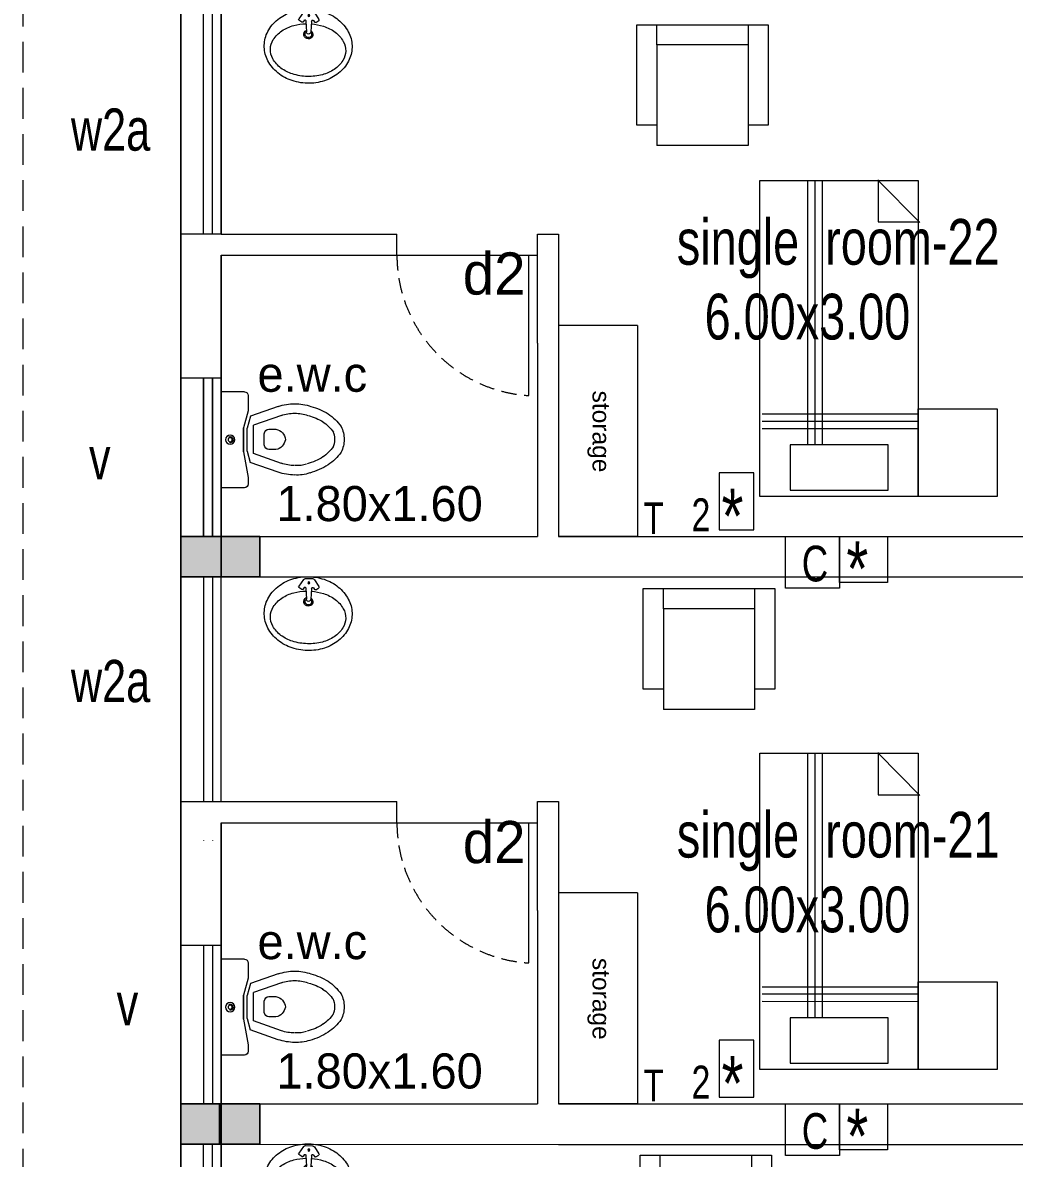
# Model space of a CAD drawing. Header units: metres. Extents: x 191982 to 427160, y -8904 to 80370.
# Drawn here: x 375868 to 381512, y 48272 to 54736 of the extents above; entities that cross this region are included whole.
import ezdxf

# ---------------------------------------------------------------- set-up
doc = ezdxf.new("R2010")
doc.units = ezdxf.units.M
doc.header["$LTSCALE"] = 700
doc.header["$MEASUREMENT"] = 0
doc.linetypes.add('DASHED2', pattern=[0.375, 0.25, -0.125])
doc.linetypes.add('HIDDEN2', pattern=[0.1875, 0.125, -0.0625])
doc.layers.get('0').update_dxf_attribs({"lineweight": 9})
for name, color, linetype, lineweight in [('COLUMN', 7, 'Continuous', 9), ('fur1', 7, 'Continuous', 9), ('FURNITURE', 7, 'Continuous', 9), ('MAIN GATE', 7, 'Continuous', 9), ('NEW PLANS', 7, 'Continuous', 9), ('PLAN', 7, 'Continuous', 9), ('TEXT', 7, 'Continuous', 9)]:
    doc.layers.add(name, color=color, linetype=linetype, lineweight=lineweight)
doc.styles.add('RVR', font='MOD20.TTF')
doc.styles.get("Standard").update_dxf_attribs({"font": 'swisscl.ttf'})

# ---------------------------------------------------------------- blocks, each defined once
blk = doc.blocks.new('EWC')
at = {"layer": 'COLUMN'}
blk.add_line((-0.2727, 0), (0.2727, 0), dxfattribs=at)
at = {"layer": 'PLAN'}
for p, q in [((-0.2727, -0.1316), (-0.2727, 0)), ((0.2727, -0.1316), (0.2727, 0)), ((-0.1643, -0.1532), (-0.0685, -0.1258)), ((-0.0685, -0.1258), (0.0685, -0.1258)), ((0.0685, -0.1258), (-0.0685, -0.1258)), ((0.0685, -0.1258), (0.2143, -0.1532)), ((-0.2512, -0.1532), (-0.1643, -0.1532)), ((-0.1895, -0.3249), (-0.1341, -0.167)), ((-0.1386, -0.3427), (-0.0831, -0.1844)), ((-0.1341, -0.167), (-0.0654, -0.1474)), ((0.0788, -0.1844), (-0.0831, -0.1844)), ((0.0654, -0.1474), (-0.0654, -0.1474)), ((0.0654, -0.1474), (0.1293, -0.1656)), ((0.1343, -0.3427), (0.0788, -0.1844)), ((0.1852, -0.3249), (0.1293, -0.1656)), ((0.2143, -0.1532), (0.2512, -0.1532)), ((0.0297, -0.2453), (-0.034, -0.2453)), ((-0.0603, -0.2716), (-0.0603, -0.3111)), ((0.056, -0.3111), (0.056, -0.2716))]:
    blk.add_line(p, q, dxfattribs=at)
for radius in [0.026, 0.0118]:
    blk.add_circle((0, -0.0508), radius, dxfattribs=at)
for centre, radius, start, end in [((-0.0141, -0.0486), 0.0036, 90.20714, 251.79286), ((-0.0127, -0.0573), 0.0036, 126.20714, 287.79286), ((0, -0.0508), 0.0153, 184.45592, 193.54408), ((0, -0.0508), 0.0153, 220.45592, 229.54408), ((-0.0065, -0.0635), 0.0036, 162.20714, 323.79286), ((0, -0.0508), 0.0153, 292.45592, 301.54408), ((0.0101, -0.0609), 0.0036, 234.20714, 35.79286), ((0, -0.0508), 0.0153, 328.45592, 337.54408), ((0.0141, -0.0531), 0.0036, 270.20714, 71.79286), ((0, -0.0508), 0.0153, 256.45592, 265.54408), ((0.0022, -0.0649), 0.0036, 198.20714, 359.79286), ((-0.2512, -0.1316), 0.0216, 180, 270), ((0.2512, -0.1316), 0.0216, 270, 360), ((-0.034, -0.2716), 0.0263, 90, 180), ((0.0297, -0.2716), 0.0263, 360, 90), ((0.0055, -0.2984), 0.067, 190.92396, 265.02141), ((-0.0109, -0.2978), 0.0682, 279.07843, 348.78496), ((0.0832, -0.4179), 0.2881, 161.16462, 180), ((0.0832, -0.4179), 0.2342, 161.16462, 180), ((-0.0002, -0.3646), 0.000539, 260.70561, 283.41981), ((-0.0875, -0.4179), 0.2342, 360, 18.83538), ((-0.0875, -0.4179), 0.2881, 360, 18.83538), ((0.0832, -0.4179), 0.2881, 180, 198.83538), ((0.0832, -0.4179), 0.2342, 180, 198.83538), ((-0.0193, -0.4324), 0.1664, 341.16462, 3.77544), ((-0.0193, -0.4324), 0.2203, 341.16462, 3.77544), ((0.1598, -0.4175), 0.3615, 194.96262, 211.78382), ((0.1598, -0.4175), 0.3076, 194.96262, 211.78382), ((-0.1809, -0.4026), 0.3298, 327.64617, 344.75526), ((-0.1809, -0.4026), 0.3837, 327.64617, 344.75526), ((0.1069, -0.4322), 0.2553, 214.63594, 233.93892), ((-0.1112, -0.4322), 0.2553, 306.06108, 325.36406), ((0.1069, -0.4322), 0.3092, 214.63594, 233.93892), ((-0.0022, -0.5371), 0.1085, 243.29881, 270), ((-0.0022, -0.5371), 0.1085, 270, 296.70119), ((-0.1112, -0.4322), 0.3092, 306.06108, 325.36406), ((-0.0022, -0.5371), 0.1624, 243.29881, 270), ((-0.0022, -0.5371), 0.1624, 270, 296.70119)]:
    blk.add_arc(centre, radius, start, end, dxfattribs=at)
blk = doc.blocks.new('BASIN')
at = {"layer": 'PLAN'}
for p, q in [((-0.0664, 0.0159), (-0.1279, 0.0123)), ((-0.0732, 0.0397), (-0.062, 0.0562)), ((-0.0629, 0.0267), (-0.0719, 0.0327)), ((-0.0163, 0.0314), (-0.0551, 0.0576)), ((-0.0103, -0.0193), (-0.0103, 0.0193)), ((-0.0664, -0.0159), (-0.1279, -0.0123)), ((-0.0732, -0.0397), (-0.062, -0.0562)), ((-0.0629, -0.0267), (-0.0719, -0.0327)), ((-0.0163, -0.0315), (-0.0551, -0.0576))]:
    blk.add_line(p, q, dxfattribs=at)
blk.add_lwpolyline([(-0.2102, -0.25, 0.114941), (-0.1316, -0.2317, 0.103853), (-0.0616, -0.1768, 0.091249), (-0.0165, -0.0975, 0.083978), (0, 0, 0.083978), (-0.0165, 0.0975, 0.091249), (-0.0616, 0.1768, 0.103853), (-0.1316, 0.2317, 0.114941), (-0.2102, 0.25, 0.114941), (-0.2887, 0.2317, 0.103853), (-0.3588, 0.1768, 0.091249), (-0.4039, 0.0975, 0.083978), (-0.4204, 0, 0.083978), (-0.4039, -0.0975, 0.091249), (-0.3588, -0.1768, 0.103853), (-0.2887, -0.2317, 0.114941)], format="xyb", close=True, dxfattribs=at)
for points in [[(-0.082, 0.015, 0.058321), (-0.0937, 0.085, 0.08231), (-0.1256, 0.1515, 0.106842), (-0.1772, 0.1994, 0.134388), (-0.2316, 0.2143, 0.134388), (-0.286, 0.1994, 0.106842), (-0.3377, 0.1515, 0.08231), (-0.3696, 0.085, 0.070665), (-0.3816, 0)], [(-0.3816, 0, 0.070665), (-0.3696, -0.085, 0.08231), (-0.3377, -0.1515, 0.106842), (-0.286, -0.1994, 0.134388), (-0.2316, -0.2143, 0.134388), (-0.1772, -0.1994, 0.106842), (-0.1256, -0.1515, 0.08231), (-0.0937, -0.085, 0.058296), (-0.082, -0.015)]]:
    blk.add_lwpolyline(points, format="xyb", dxfattribs=at)
for radius in [0.00569, 0.00369]:
    blk.add_circle((-0.0349, 0), radius, dxfattribs=at)
for centre, radius, start, end in [((-0.142, -0.0004), 0.0257, 30.89641, 331.20825), ((-0.142, -0.0004), 0.0188, 42.66127, 320.64746), ((-0.1279, 0), 0.0123, 89.75733, 270.24267), ((-0.0691, 0.0369), 0.005, 145.96273, 235.96273), ((-0.0663, 0.0218), 0.0059, 268.92232, 55.39757), ((-0.0579, 0.0534), 0.005, 55.96273, 145.96273), ((-0.0247, 0.0197), 0.0144, 358.39997, 54.51472), ((-0.0691, -0.0369), 0.005, 123.91807, 214.03727), ((-0.0663, -0.0218), 0.0059, 304.60243, 91.07768), ((-0.0579, -0.0534), 0.005, 214.03727, 304.00089), ((-0.0247, -0.0197), 0.0144, 305.48528, 1.60003)]:
    blk.add_arc(centre, radius, start, end, dxfattribs=at)
blk = doc.blocks.new('A$C68D14229')
for p, q in [((0.53, 0.15), (0.53, 72.15)), ((0.53, 72.15), (36.53, 72.15)), ((36.53, 72.15), (36.53, 0.15)), ((22.29, 60.4), (22.29, 0.15)), ((23.96, 60.4), (23.96, 0.15)), ((25.62, 60.4), (25.62, 0.15)), ((0.53, 56.71), (36, 56.69)), ((0.53, 55.02), (36, 55.02)), ((0.53, 53.36), (36, 53.36)), ((0.11, 9.73), (9.63, 0.15)), ((9.63, 9.58), (0.11, 9.58)), ((9.63, 0), (9.63, 9.58)), ((36.53, 0.15), (0.53, 0.15))]:
    blk.add_line(p, q)
blk.add_lwpolyline([(29.63, 70.7), (7.38, 70.7), (7.38, 60.4), (29.63, 60.4)], close=True)
blk = doc.blocks.new('sofa1')
at = {"layer": 'fur1', "ltscale": 0.5}
for p, q in [((-16.33, 0), (-16.33, -25)), ((-11.33, 0), (-16.33, 0)), ((11.33, 0), (-11.33, 0)), ((-11.33, 0), (-11.33, -30)), ((16.33, 0), (11.33, 0)), ((11.33, -5), (11.33, 0)), ((11.33, -5), (11.33, 0)), ((16.33, -25), (16.33, 0)), ((-11.33, -5), (11.33, -5)), ((11.33, -5), (11.33, -30)), ((-16.33, -25), (-11.33, -25)), ((11.33, -25), (16.33, -25)), ((-11.33, -30), (11.33, -30))]:
    blk.add_line(p, q, dxfattribs=at)

msp = doc.modelspace()

# ---------------------------------------------------------------- hatches: boundary and pattern name
at = {"layer": 'NEW PLANS'}
for points in [[(376767.772, 51812.65), (376767.772, 51582.65), (376997.772, 51582.65), (376997.772, 51812.65)], [(376767.772, 51812.65), (376767.772, 51582.65), (376997.772, 51582.65), (376997.772, 51812.65)], [(376767.772, 51812.65), (376767.772, 51582.65), (376997.772, 51582.65), (376997.772, 51812.65)], [(376767.772, 51812.65), (376767.772, 51582.65), (376997.772, 51582.65), (376997.772, 51812.65)], [(376997.772, 51812.65), (376997.772, 51582.65), (376767.772, 51582.65), (376767.772, 51812.65)], [(376767.772, 51812.65), (376767.772, 51582.65), (376997.772, 51582.65), (376997.772, 51812.65)], [(376767.772, 51812.65), (376767.772, 51582.65), (376997.772, 51582.65), (376997.772, 51812.65)], [(376997.772, 51812.65), (376997.772, 51582.65), (376767.772, 51582.65), (376767.772, 51812.65)], [(376767.772, 51811.692), (376767.772, 51581.692), (376997.772, 51581.692), (376997.772, 51811.692)], [(376997.772, 51581.692), (376997.772, 51811.692), (376767.772, 51811.692), (376767.772, 51581.692)], [(376767.772, 51811.692), (376767.772, 51581.692), (376997.772, 51581.692), (376997.772, 51811.692)], [(376767.772, 51811.692), (376767.772, 51581.692), (376997.772, 51581.692), (376997.772, 51811.692)], [(376767.772, 51811.692), (376767.772, 51581.692), (376997.772, 51581.692), (376997.772, 51811.692)], [(376767.772, 51811.692), (376767.772, 51581.692), (376997.772, 51581.692), (376997.772, 51811.692)], [(376767.772, 51811.692), (376767.772, 51581.692), (376997.772, 51581.692), (376997.772, 51811.692)], [(376767.772, 51811.692), (376767.772, 51581.692), (376997.772, 51581.692), (376997.772, 51811.692)], [(376767.772, 51811.692), (376767.772, 51581.692), (376997.772, 51581.692), (376997.772, 51811.692)], [(376997.772, 51811.692), (376997.772, 51581.692), (376767.772, 51581.692), (376767.772, 51811.692)], [(376997.772, 51812.65), (376997.772, 51582.65), (377217.772, 51582.65), (377217.772, 51812.65)], [(376997.772, 51812.65), (376997.772, 51582.65), (377217.772, 51582.65), (377217.772, 51812.65)], [(376997.772, 51812.65), (376997.772, 51582.65), (377217.772, 51582.65), (377217.772, 51812.65)], [(376997.772, 51812.65), (376997.772, 51582.65), (377217.772, 51582.65), (377217.772, 51812.65)], [(376997.772, 51812.65), (377217.772, 51812.65), (377217.772, 51582.65), (376997.772, 51582.65)], [(376997.772, 51812.65), (376997.772, 51582.65), (377217.772, 51582.65), (377217.772, 51812.65)], [(376997.772, 51812.65), (376997.772, 51582.65), (377217.772, 51582.65), (377217.772, 51812.65)], [(376997.772, 51812.65), (377217.772, 51812.65), (377217.772, 51582.65), (376997.772, 51582.65)], [(376997.772, 51811.692), (376997.772, 51581.692), (377217.772, 51581.692), (377217.772, 51811.692)], [(376997.772, 51811.692), (377217.772, 51811.692), (377217.772, 51581.692), (376997.772, 51581.692)], [(376997.772, 51811.692), (376997.772, 51581.692), (377217.772, 51581.692), (377217.772, 51811.692)], [(376997.772, 51811.692), (376997.772, 51581.692), (377217.772, 51581.692), (377217.772, 51811.692)], [(376997.772, 51811.692), (376997.772, 51581.692), (377217.772, 51581.692), (377217.772, 51811.692)], [(376767.772, 48582.65), (376767.772, 48352.65), (376987.772, 48352.65), (376987.772, 48582.65)], [(376767.772, 48352.65), (376767.772, 48582.65), (376987.772, 48582.65), (376987.772, 48352.65)], [(376997.772, 48352.65), (376997.772, 48582.65), (376767.772, 48582.65), (376767.772, 48352.65)], [(376997.772, 48352.65), (376997.772, 48582.65), (376767.772, 48582.65), (376767.772, 48352.65)], [(376767.772, 48582.65), (376767.772, 48352.65), (376987.772, 48352.65), (376987.772, 48582.65)], [(376767.772, 48582.65), (376767.772, 48352.65), (376997.772, 48352.65), (376997.772, 48582.65)], [(376767.772, 48582.65), (376767.772, 48352.65), (376997.772, 48352.65), (376997.772, 48582.65)], [(376767.772, 48582.65), (376767.772, 48352.65), (376997.772, 48352.65), (376997.772, 48582.65)], [(376767.772, 48582.65), (376767.772, 48352.65), (376997.772, 48352.65), (376997.772, 48582.65)], [(376767.772, 48352.65), (376767.772, 48582.65), (376987.772, 48582.65), (376987.772, 48352.65)], [(376767.772, 48582.65), (376767.772, 48352.65), (376987.772, 48352.65), (376987.772, 48582.65)], [(376997.772, 48582.65), (376997.772, 48352.65), (376767.772, 48352.65), (376767.772, 48582.65)], [(376997.772, 48582.65), (376997.772, 48352.65), (376767.772, 48352.65), (376767.772, 48582.65)], [(376767.772, 48352.65), (376767.772, 48582.65), (376987.772, 48582.65), (376987.772, 48352.65)], [(376767.772, 48352.65), (376767.772, 48582.65), (376997.772, 48582.65), (376997.772, 48352.65)], [(376767.772, 48352.65), (376767.772, 48582.65), (376997.772, 48582.65), (376997.772, 48352.65)], [(376767.772, 48352.65), (376767.772, 48582.65), (376997.772, 48582.65), (376997.772, 48352.65)], [(376767.772, 48352.65), (376767.772, 48582.65), (376997.772, 48582.65), (376997.772, 48352.65)], [(376987.772, 48582.65), (376987.772, 48352.65), (377217.772, 48352.65), (377217.772, 48582.65)], [(376987.772, 48352.65), (376987.772, 48582.65), (377217.772, 48582.65), (377217.772, 48352.65)], [(376987.772, 48582.65), (376987.772, 48352.65), (377217.772, 48352.65), (377217.772, 48582.65)], [(376987.772, 48352.65), (376987.772, 48582.65), (377217.772, 48582.65), (377217.772, 48352.65)], [(376987.772, 48582.65), (376987.772, 48352.65), (377217.772, 48352.65), (377217.772, 48582.65)], [(376987.772, 48352.65), (376987.772, 48582.65), (377217.772, 48582.65), (377217.772, 48352.65)], [(376997.772, 48352.65), (377217.772, 48352.65), (377217.772, 48582.65), (376997.772, 48582.65)], [(376997.772, 48352.65), (377217.772, 48352.65), (377217.772, 48582.65), (376997.772, 48582.65)], [(376997.772, 48582.65), (376997.772, 48352.65), (377217.772, 48352.65), (377217.772, 48582.65)], [(376997.772, 48582.65), (376997.772, 48352.65), (377217.772, 48352.65), (377217.772, 48582.65)], [(376997.772, 48582.65), (376997.772, 48352.65), (377217.772, 48352.65), (377217.772, 48582.65)], [(376997.772, 48582.65), (376997.772, 48352.65), (377217.772, 48352.65), (377217.772, 48582.65)], [(376997.772, 48582.65), (377217.772, 48582.65), (377217.772, 48352.65), (376997.772, 48352.65)], [(376997.772, 48582.65), (377217.772, 48582.65), (377217.772, 48352.65), (376997.772, 48352.65)], [(376997.772, 48352.65), (376997.772, 48582.65), (377217.772, 48582.65), (377217.772, 48352.65)], [(376997.772, 48352.65), (376997.772, 48582.65), (377217.772, 48582.65), (377217.772, 48352.65)], [(376997.772, 48352.65), (376997.772, 48582.65), (377217.772, 48582.65), (377217.772, 48352.65)], [(376997.772, 48352.65), (376997.772, 48582.65), (377217.772, 48582.65), (377217.772, 48352.65)]]:
    msp.add_hatch(color=256, dxfattribs=at).paths.add_polyline_path(points)

# ---------------------------------------------------------------- linework, layer by layer
for points in [[(380028.907, 52174.597), (379831.111, 52174.597), (379831.111, 51850.131), (380028.907, 51850.131)], [(380210.496, 51811.692), (380517.404, 51811.692), (380517.404, 51517.232), (380210.496, 51517.232)], [(380517.404, 51811.692), (380790.211, 51811.692), (380790.211, 51549.95), (380517.404, 51549.95)], [(380028.907, 48945.555), (379831.111, 48945.555), (379831.111, 48621.089), (380028.907, 48621.089)], [(380210.496, 48581.692), (380517.404, 48581.692), (380517.404, 48287.232), (380210.496, 48287.232)], [(380517.404, 48581.692), (380790.211, 48581.692), (380790.211, 48319.95), (380517.404, 48319.95)]]:
    msp.add_lwpolyline(points, close=True)
at = {"layer": 'FURNITURE'}
for p, q in [((379367.772, 53011.692), (378917.772, 53011.692)), ((379367.772, 53011.692), (379367.772, 51811.692)), ((379367.772, 51811.692), (378917.772, 51811.692)), ((379367.772, 49782.65), (378917.772, 49782.65)), ((379367.772, 49782.65), (379367.772, 48582.65)), ((379367.772, 48582.65), (378917.772, 48582.65))]:
    msp.add_line(p, q, dxfattribs=at)
for points in [[(380964.455, 52538.64), (381414.455, 52538.64), (381414.455, 52038.64), (380964.455, 52038.64)], [(380964.455, 49277.258), (381414.455, 49277.258), (381414.455, 48777.258), (380964.455, 48777.258)]]:
    msp.add_lwpolyline(points, close=True, dxfattribs=at)
at = {"layer": 'MAIN GATE'}
for p, q in [((376997.772, 53532.213), (376767.772, 53532.213)), ((377997.772, 53412.213), (377997.772, 53532.213)), ((377217.772, 51812.213), (378797.772, 51812.213)), ((376767.772, 51581.692), (376767.772, 19256.692)), ((377997.772, 50182.65), (377997.772, 50302.65)), ((377217.772, 48582.65), (378797.772, 48582.65)), ((377217.772, 48352.65), (378917.772, 48351.692))]:
    msp.add_line(p, q, dxfattribs=at)
at = {"layer": 'NEW PLANS'}
for p, q in [((376767.772, 55041.692), (376767.772, 51581.692)), ((376767.772, 55041.692), (376767.772, 51581.692)), ((376767.772, 54811.692), (376767.772, 51581.692)), ((376767.772, 54811.692), (376767.772, 51581.692)), ((376767.772, 54811.692), (376767.772, 51581.692)), ((376767.772, 54811.692), (376767.772, 51581.692)), ((376767.772, 22511.692), (376767.772, 54811.692)), ((376767.772, 22741.692), (376767.772, 54811.692)), ((376767.772, 54811.692), (376767.772, 51581.692)), ((376767.772, 54811.692), (376767.772, 51581.692)), ((376897.772, 53532.213), (376897.772, 54811.692)), ((376947.772, 53532.213), (376947.772, 54811.692)), ((376997.772, 53711.692), (376997.772, 54811.692)), ((376997.772, 54811.692), (376997.772, 53711.692)), ((376997.772, 53532.213), (376997.772, 54811.692)), ((376997.772, 54811.692), (376997.772, 53532.213)), ((376997.772, 53532.213), (376997.772, 54716.423)), ((376997.772, 54716.423), (376997.772, 53532.213)), ((376997.772, 53532.213), (377997.772, 53532.213)), ((378797.772, 53532.213), (378917.772, 53532.213)), ((378797.772, 52912.213), (378797.772, 53532.213)), ((378797.772, 53532.213), (378917.772, 53532.213)), ((378797.772, 52912.213), (378797.772, 53532.213)), ((378917.772, 53532.213), (378917.772, 51812.213)), ((378917.772, 53532.213), (378917.772, 51812.213)), ((376997.772, 50302.65), (376997.772, 53412.213)), ((376997.772, 50302.65), (376997.772, 53412.213)), ((376997.772, 53412.213), (376997.772, 51581.692)), ((376997.772, 53412.213), (376997.772, 51581.692)), ((376997.772, 53032.213), (376997.772, 53412.213)), ((376997.772, 53032.213), (376997.772, 53412.213)), ((376997.772, 53032.213), (376997.772, 53412.213)), ((376997.772, 53032.213), (376997.772, 53412.213)), ((376997.772, 53412.213), (376997.772, 52912.213)), ((376997.772, 53412.213), (378797.772, 53412.213)), ((378747.772, 52613.777), (378747.772, 53412.213)), ((376997.772, 53252.213), (376997.772, 53372.213)), ((376997.772, 53252.213), (376997.772, 53372.213)), ((376997.772, 53032.213), (376997.772, 53252.213)), ((376997.772, 53032.213), (376997.772, 53252.213)), ((378917.772, 53032.213), (378917.772, 51812.213)), ((376997.772, 52912.213), (376997.772, 51907.482)), ((376997.772, 52912.213), (376997.772, 51812.213)), ((376997.772, 51907.482), (376997.772, 52912.213)), ((378797.772, 52912.213), (378797.772, 51812.213)), ((378797.772, 52912.213), (378797.772, 51812.213)), ((378797.772, 52912.213), (378797.772, 51812.213)), ((376997.772, 52712.213), (376767.772, 52712.213)), ((376897.772, 51811.692), (376897.772, 52712.213)), ((376897.772, 52712.213), (376897.772, 51812.213)), ((376947.772, 51811.692), (376947.772, 52712.213)), ((376947.772, 52712.213), (376947.772, 51812.213)), ((376767.772, 51812.65), (377217.772, 51812.65)), ((376767.772, 51812.65), (377217.772, 51812.65)), ((376767.772, 51812.65), (377217.772, 51812.65)), ((376767.772, 51812.65), (377217.772, 51812.65)), ((376767.772, 51812.65), (377217.772, 51812.65)), ((376767.772, 51812.65), (377217.772, 51812.65)), ((376767.772, 51812.65), (377217.772, 51812.65)), ((376767.772, 51812.65), (377217.772, 51812.65)), ((376767.772, 51812.65), (377217.772, 51812.65)), ((376767.772, 51812.65), (377217.772, 51812.65)), ((376767.772, 51812.65), (377217.772, 51812.65)), ((376767.772, 51812.65), (377217.772, 51812.65)), ((376767.772, 51812.65), (377217.772, 51812.65)), ((376767.772, 51812.65), (377217.772, 51812.65)), ((376767.772, 51812.213), (377217.772, 51812.213)), ((376767.772, 51812.213), (377217.772, 51812.213)), ((376767.772, 51812.213), (377217.772, 51812.213)), ((376767.772, 51812.213), (377217.772, 51812.213)), ((376767.772, 51812.213), (377217.772, 51812.213)), ((376767.772, 51812.213), (377217.772, 51812.213)), ((376767.772, 51812.213), (378797.772, 51812.213)), ((376767.772, 51812.213), (378797.772, 51812.213)), ((376767.772, 51812.213), (378797.772, 51812.213)), ((376767.772, 51812.213), (377217.772, 51812.213)), ((376767.772, 51812.213), (377217.772, 51812.213)), ((376767.772, 51812.213), (377217.772, 51812.213)), ((376767.772, 51812.213), (377217.772, 51812.213)), ((376767.772, 51812.213), (377217.772, 51812.213)), ((376767.772, 51812.213), (378797.772, 51812.213)), ((376767.772, 51812.213), (378797.772, 51812.213)), ((376767.772, 51812.213), (378797.772, 51812.213)), ((376767.772, 51812.213), (377217.772, 51812.213)), ((376767.772, 51812.213), (377217.772, 51812.213)), ((376767.772, 51812.213), (377217.772, 51812.213)), ((376767.772, 51812.213), (377217.772, 51812.213)), ((376767.772, 51812.213), (377217.772, 51812.213)), ((376767.772, 51812.213), (377217.772, 51812.213)), ((376767.772, 51812.213), (377217.772, 51812.213)), ((376767.772, 51812.213), (377217.772, 51812.213)), ((376767.772, 51811.692), (377217.772, 51811.692)), ((376767.772, 51811.692), (377217.772, 51811.692)), ((376767.772, 51811.692), (377217.772, 51811.692)), ((376767.772, 51811.692), (377217.772, 51811.692)), ((376767.772, 51811.692), (377217.772, 51811.692)), ((376767.772, 51811.692), (377217.772, 51811.692)), ((376767.772, 51811.692), (377217.772, 51811.692)), ((376767.772, 51811.692), (377217.772, 51811.692)), ((376767.772, 51811.692), (377217.772, 51811.692)), ((376767.772, 51811.692), (377217.772, 51811.692)), ((376767.772, 51811.692), (377217.772, 51811.692)), ((376767.772, 51811.692), (377217.772, 51811.692)), ((376767.772, 51811.692), (377217.772, 51811.692)), ((376767.772, 51811.692), (377217.772, 51811.692)), ((376767.772, 51811.692), (378797.772, 51811.692)), ((376767.772, 51811.692), (378797.772, 51811.692)), ((376767.772, 51811.692), (378797.772, 51811.692)), ((376767.772, 51811.692), (378797.772, 51811.692)), ((376767.772, 51811.692), (378797.772, 51811.692)), ((376767.772, 51811.692), (378797.772, 51811.692)), ((377217.772, 51582.65), (377217.772, 51812.65)), ((377217.772, 51582.65), (377217.772, 51812.65)), ((377217.772, 51582.65), (377217.772, 51812.65)), ((377217.772, 51582.65), (377217.772, 51812.65)), ((377217.772, 51582.65), (377217.772, 51812.65)), ((377217.772, 51582.65), (377217.772, 51812.65)), ((377217.772, 51582.65), (377217.772, 51812.65)), ((377217.772, 51582.65), (377217.772, 51812.65)), ((377217.772, 51812.213), (378797.772, 51812.213)), ((377217.772, 51812.213), (378797.772, 51812.213)), ((377217.772, 51812.213), (378797.772, 51812.213)), ((377217.772, 51812.213), (378797.772, 51812.213)), ((377217.772, 51812.213), (378797.772, 51812.213)), ((377217.772, 51812.213), (378797.772, 51812.213)), ((377217.772, 51812.213), (378797.772, 51812.213)), ((377217.772, 51812.213), (378797.772, 51812.213)), ((377217.772, 51581.692), (377217.772, 51811.692)), ((377217.772, 51811.692), (377217.772, 51581.692)), ((377217.772, 51581.692), (377217.772, 51811.692)), ((377217.772, 51581.692), (377217.772, 51811.692)), ((377217.772, 51581.692), (377217.772, 51811.692)), ((378917.772, 51811.692), (383227.772, 51811.692)), ((378917.772, 51811.692), (383227.772, 51811.692)), ((378917.772, 51811.692), (383227.772, 51811.692)), ((376767.772, 51582.65), (377217.772, 51582.65)), ((376767.772, 51582.65), (377217.772, 51582.65)), ((376767.772, 51582.65), (377217.772, 51582.65)), ((376767.772, 51582.65), (377217.772, 51582.65)), ((376767.772, 51582.65), (377217.772, 51582.65)), ((376767.772, 51582.65), (377217.772, 51582.65)), ((376767.772, 51582.65), (377217.772, 51582.65)), ((376767.772, 51582.65), (377217.772, 51582.65)), ((376767.772, 51582.65), (377217.772, 51582.65)), ((376767.772, 51582.65), (377217.772, 51582.65)), ((376767.772, 51582.65), (377217.772, 51582.65)), ((376767.772, 51582.65), (377217.772, 51582.65)), ((376767.772, 51582.65), (377217.772, 51582.65)), ((376767.772, 51582.65), (377217.772, 51582.65)), ((376767.772, 51581.692), (377217.772, 51581.692)), ((376767.772, 51581.692), (377217.772, 51581.692)), ((376767.772, 51581.692), (377217.772, 51581.692)), ((376767.772, 51581.692), (377217.772, 51581.692)), ((376767.772, 51581.692), (383227.772, 51581.692)), ((376767.772, 51581.692), (383227.772, 51581.692)), ((376767.772, 51581.692), (383227.772, 51581.692)), ((376767.772, 51581.692), (383227.772, 51581.692)), ((376767.772, 51581.692), (383227.772, 51581.692)), ((376767.772, 51581.692), (377217.772, 51581.692)), ((376767.772, 51581.692), (377217.772, 51581.692)), ((376767.772, 51581.692), (377217.772, 51581.692)), ((376767.772, 51581.692), (377217.772, 51581.692)), ((376767.772, 51581.692), (377217.772, 51581.692)), ((376767.772, 51581.692), (378797.772, 51581.692)), ((376767.772, 51581.692), (378797.772, 51581.692)), ((376767.772, 51581.692), (378797.772, 51581.692)), ((376897.772, 51582.65), (376897.772, 50302.65)), ((376897.772, 51582.65), (376897.772, 50302.65)), ((376897.772, 51581.692), (376897.772, 50302.65)), ((376947.772, 51582.65), (376947.772, 50302.65)), ((376947.772, 51582.65), (376947.772, 50302.65)), ((376947.772, 51581.692), (376947.772, 50302.65)), ((378917.772, 51581.692), (383227.772, 51581.692)), ((378917.772, 51581.692), (383227.772, 51581.692)), ((378917.772, 51581.692), (383227.772, 51581.692)), ((376767.772, 50302.65), (377997.772, 50302.65)), ((378797.772, 50302.65), (378917.772, 50302.65)), ((378797.772, 49682.65), (378797.772, 50302.65)), ((378797.772, 50302.65), (378917.772, 50302.65)), ((378797.772, 49682.65), (378797.772, 50302.65)), ((378917.772, 50302.65), (378917.772, 48582.65)), ((378917.772, 50302.65), (378917.772, 48582.65)), ((376997.772, 50141.692), (376997.772, 50182.65)), ((376997.772, 49801.692), (376997.772, 50182.65)), ((376997.772, 49802.65), (376997.772, 50182.65)), ((376997.772, 49802.65), (376997.772, 50182.65)), ((376997.772, 49802.65), (376997.772, 50182.65)), ((376997.772, 49802.65), (376997.772, 50182.65)), ((376997.772, 50182.65), (376997.772, 49682.65)), ((376997.772, 50182.65), (378797.772, 50182.65)), ((378747.772, 49384.214), (378747.772, 50182.65)), ((376997.772, 50022.65), (376997.772, 50142.65)), ((376997.772, 50022.65), (376997.772, 50142.65)), ((376897.772, 50082.65), (376897.772, 50081.692)), ((376947.772, 50082.65), (376947.772, 50081.692)), ((376997.772, 49802.65), (376997.772, 50022.65)), ((376997.772, 49802.65), (376997.772, 50022.65)), ((376997.772, 47074.832), (376997.772, 49802.65)), ((378917.772, 49802.65), (378917.772, 48582.65)), ((376997.772, 48352.65), (376997.772, 49682.65)), ((376997.772, 49682.65), (376997.772, 48677.919)), ((376997.772, 49682.65), (376997.772, 48582.65)), ((376997.772, 48677.919), (376997.772, 49682.65)), ((378797.772, 49682.65), (378797.772, 48582.65)), ((378797.772, 49682.65), (378797.772, 48582.65)), ((378797.772, 49682.65), (378797.772, 48582.65)), ((376997.772, 49482.65), (376767.772, 49482.65)), ((376897.772, 49482.65), (376897.772, 48582.65)), ((376947.772, 49482.65), (376947.772, 48582.65)), ((376767.772, 48582.65), (377217.772, 48582.65)), ((376767.772, 48582.65), (377217.772, 48582.65)), ((376767.772, 48352.65), (376767.772, 48582.65)), ((376767.772, 48582.65), (377217.772, 48582.65)), ((376767.772, 48582.65), (377217.772, 48582.65)), ((376767.772, 48582.65), (376767.772, 48352.65)), ((376767.772, 48352.65), (376767.772, 48582.65)), ((376767.772, 48352.65), (376767.772, 48582.65)), ((376767.772, 48582.65), (377217.772, 48582.65)), ((376767.772, 48582.65), (377217.772, 48582.65)), ((376767.772, 48582.65), (378797.772, 48582.65)), ((376767.772, 48582.65), (378797.772, 48582.65)), ((376767.772, 48582.65), (378797.772, 48582.65)), ((376767.772, 48582.65), (377217.772, 48582.65)), ((376767.772, 48582.65), (377217.772, 48582.65)), ((376767.772, 48582.65), (377217.772, 48582.65)), ((376767.772, 48582.65), (377217.772, 48582.65)), ((376767.772, 48582.65), (377217.772, 48582.65)), ((376767.772, 48582.65), (378797.772, 48582.65)), ((376767.772, 48582.65), (378797.772, 48582.65)), ((376767.772, 48582.65), (378797.772, 48582.65)), ((376767.772, 48582.65), (377217.772, 48582.65)), ((376767.772, 48582.65), (377217.772, 48582.65)), ((376767.772, 48582.65), (376767.772, 48352.65)), ((376767.772, 48582.65), (377217.772, 48582.65)), ((376767.772, 48582.65), (377217.772, 48582.65)), ((376767.772, 48352.65), (376767.772, 48582.65)), ((376767.772, 48582.65), (376767.772, 48352.65)), ((376767.772, 48582.65), (377217.772, 48582.65)), ((376767.772, 48582.65), (376767.772, 48352.65)), ((376767.772, 48582.65), (377217.772, 48582.65)), ((376767.772, 48582.65), (377217.772, 48582.65)), ((376767.772, 48582.65), (377217.772, 48582.65)), ((376987.772, 48352.65), (376987.772, 48582.65)), ((376987.772, 48582.65), (376987.772, 48352.65)), ((376997.772, 48352.65), (376997.772, 48582.65)), ((376997.772, 48582.65), (376997.772, 48352.65)), ((376997.772, 48582.65), (376997.772, 47252.65)), ((377217.772, 48582.65), (378797.772, 48582.65)), ((377217.772, 48582.65), (378797.772, 48582.65)), ((377217.772, 48582.65), (378797.772, 48582.65)), ((377217.772, 48352.65), (377217.772, 48582.65)), ((377217.772, 48582.65), (377217.772, 48352.65)), ((377217.772, 48582.65), (377217.772, 48352.65)), ((377217.772, 48352.65), (377217.772, 48582.65)), ((377217.772, 48352.65), (377217.772, 48582.65)), ((377217.772, 48352.65), (377217.772, 48582.65)), ((377217.772, 48352.65), (377217.772, 48582.65)), ((377217.772, 48582.65), (378797.772, 48582.65)), ((377217.772, 48582.65), (378797.772, 48582.65)), ((377217.772, 48582.65), (378797.772, 48582.65)), ((377217.772, 48582.65), (378797.772, 48582.65)), ((377217.772, 48582.65), (378797.772, 48582.65)), ((377217.772, 48582.65), (377217.772, 48352.65)), ((377217.772, 48352.65), (377217.772, 48582.65)), ((377217.772, 48352.65), (377217.772, 48582.65)), ((377217.772, 48582.65), (377217.772, 48352.65)), ((377217.772, 48582.65), (377217.772, 48352.65)), ((377217.772, 48582.65), (377217.772, 48352.65)), ((377217.772, 48582.65), (377217.772, 48352.65)), ((378917.772, 48581.692), (383227.772, 48581.692)), ((378917.772, 48581.692), (383227.772, 48581.692)), ((378917.772, 48581.692), (383227.772, 48581.692)), ((376767.772, 48352.65), (377217.772, 48352.65)), ((376767.772, 48352.65), (377217.772, 48352.65)), ((376767.772, 48352.65), (377217.772, 48352.65)), ((376767.772, 48352.65), (377217.772, 48352.65)), ((376767.772, 48352.65), (377217.772, 48352.65)), ((376767.772, 48352.65), (377217.772, 48352.65)), ((376767.772, 48352.65), (377217.772, 48352.65)), ((376767.772, 48352.65), (377217.772, 48352.65)), ((376767.772, 48352.65), (377217.772, 48352.65)), ((376767.772, 48352.65), (377217.772, 48352.65)), ((376767.772, 48352.65), (377217.772, 48352.65)), ((376767.772, 48352.65), (377217.772, 48352.65)), ((376767.772, 48352.65), (377217.772, 48352.65)), ((376767.772, 48352.65), (377217.772, 48352.65)), ((376767.772, 48352.65), (378917.772, 48351.692)), ((376767.772, 48352.65), (378917.772, 48351.692)), ((376767.772, 48352.65), (378917.772, 48351.692)), ((376767.772, 48352.65), (377217.772, 48352.65)), ((376767.772, 48352.65), (377217.772, 48352.65)), ((376767.772, 48352.65), (377217.772, 48352.65)), ((376767.772, 48352.65), (377217.772, 48352.65)), ((376767.772, 48352.65), (377217.772, 48352.65)), ((376767.772, 48352.65), (378917.772, 48351.692)), ((376767.772, 48352.65), (378917.772, 48351.692)), ((376897.772, 47074.832), (376897.772, 48354.312)), ((376947.772, 47074.832), (376947.772, 48354.312)), ((376997.772, 47252.65), (376997.772, 48352.65)), ((377217.772, 48352.65), (378917.772, 48351.692)), ((377217.772, 48352.65), (378917.772, 48351.692)), ((377217.772, 48352.65), (378917.772, 48351.692)), ((377217.772, 48352.65), (378917.772, 48351.692)), ((377217.772, 48352.65), (378917.772, 48351.692)), ((377217.772, 48352.65), (378917.772, 48351.692)), ((377217.772, 48352.65), (378917.772, 48351.692)), ((377217.772, 48352.65), (378917.772, 48351.692)), ((378917.772, 48351.692), (383227.772, 48351.692)), ((378917.772, 48351.692), (383227.772, 48351.692)), ((378917.772, 48351.692), (383227.772, 48351.692))]:
    msp.add_line(p, q, dxfattribs=at)
for points in [[(376767.772, 51582.65), (376767.772, 51812.65), (377217.772, 51812.65), (377217.772, 51582.65)], [(376767.772, 51582.65), (376767.772, 51812.65), (377217.772, 51812.65), (377217.772, 51582.65)], [(376767.772, 51582.65), (376767.772, 51812.65), (377217.772, 51812.65), (377217.772, 51582.65)], [(376767.772, 51582.65), (376767.772, 51812.65), (377217.772, 51812.65), (377217.772, 51582.65)], [(376767.772, 51582.65), (376767.772, 51812.65), (377217.772, 51812.65), (377217.772, 51582.65)], [(376767.772, 51582.65), (376767.772, 51812.65), (377217.772, 51812.65), (377217.772, 51582.65)], [(376767.772, 51582.65), (376767.772, 51812.65), (377217.772, 51812.65), (377217.772, 51582.65)], [(376767.772, 51582.65), (376767.772, 51812.65), (377217.772, 51812.65), (377217.772, 51582.65)], [(376767.772, 51581.692), (376767.772, 51811.692), (377217.772, 51811.692), (377217.772, 51581.692)], [(376767.772, 51811.692), (376767.772, 51581.692), (377217.772, 51581.692), (377217.772, 51811.692)], [(376767.772, 51581.692), (376767.772, 51811.692), (377217.772, 51811.692), (377217.772, 51581.692)], [(376767.772, 51581.692), (376767.772, 51811.692), (377217.772, 51811.692), (377217.772, 51581.692)], [(376767.772, 51581.692), (376767.772, 51811.692), (377217.772, 51811.692), (377217.772, 51581.692)], [(377217.772, 48352.65), (377217.772, 48582.65), (376767.772, 48582.65), (376767.772, 48352.65)], [(377217.772, 48582.65), (377217.772, 48352.65), (376767.772, 48352.65), (376767.772, 48582.65)], [(376767.772, 48582.65), (376767.772, 48352.65), (377217.772, 48352.65), (377217.772, 48582.65)], [(376767.772, 48582.65), (376767.772, 48352.65), (377217.772, 48352.65), (377217.772, 48582.65)], [(377217.772, 48352.65), (377217.772, 48582.65), (376767.772, 48582.65), (376767.772, 48352.65)], [(376767.772, 48352.65), (376767.772, 48582.65), (377217.772, 48582.65), (377217.772, 48352.65)], [(376767.772, 48352.65), (376767.772, 48582.65), (377217.772, 48582.65), (377217.772, 48352.65)], [(376767.772, 48352.65), (376767.772, 48582.65), (377217.772, 48582.65), (377217.772, 48352.65)], [(376767.772, 48352.65), (376767.772, 48582.65), (377217.772, 48582.65), (377217.772, 48352.65)], [(377217.772, 48582.65), (377217.772, 48352.65), (376767.772, 48352.65), (376767.772, 48582.65)], [(377217.772, 48352.65), (377217.772, 48582.65), (376767.772, 48582.65), (376767.772, 48352.65)], [(376767.772, 48352.65), (376767.772, 48582.65), (377217.772, 48582.65), (377217.772, 48352.65)], [(376767.772, 48352.65), (376767.772, 48582.65), (377217.772, 48582.65), (377217.772, 48352.65)], [(377217.772, 48582.65), (377217.772, 48352.65), (376767.772, 48352.65), (376767.772, 48582.65)], [(376767.772, 48582.65), (376767.772, 48352.65), (377217.772, 48352.65), (377217.772, 48582.65)], [(376767.772, 48582.65), (376767.772, 48352.65), (377217.772, 48352.65), (377217.772, 48582.65)], [(376767.772, 48582.65), (376767.772, 48352.65), (377217.772, 48352.65), (377217.772, 48582.65)], [(376767.772, 48582.65), (376767.772, 48352.65), (377217.772, 48352.65), (377217.772, 48582.65)]]:
    msp.add_lwpolyline(points, close=True, dxfattribs=at)
at = {"layer": 'NEW PLANS', "linetype": 'HIDDEN2'}
for centre in [(378797.772, 53412.213), (378797.772, 50182.65)]:
    msp.add_arc(centre, 800, 180, 266.4166783, dxfattribs=at)
at = {"layer": 'PLAN', "linetype": 'DASHED2'}
msp.add_line((375867.772, 55414.485), (375867.772, 15653.9), dxfattribs=at)

# ---------------------------------------------------------------- block references
at = {"layer": 'fur1', "xscale": -22.9130331567831, "yscale": 22.9130331567831, "zscale": 22.9130331499619}
for p in [(379737.269, 54724.895), (379774.385, 51514.936), (379755.827, 48290.174)]:
    msp.add_blockref('sofa1', p, dxfattribs=at)
at = {"layer": 'FURNITURE', "xscale": 25.000000000091, "yscale": 25.000000000091, "zscale": 25.000000000091, "rotation": 180}
for p in [(380977.655, 53842.513), (380977.655, 50581.13)]:
    msp.add_blockref('A$C68D14229', p, dxfattribs=at)
at = {"layer": 'NEW PLANS', "xscale": -1000, "yscale": 1000, "zscale": 1000}
for name, p, rotation in [('BASIN', (377497.772, 54811.692), 268.5589526856353), ('EWC', (376997.772, 52362.213), 90), ('BASIN', (377497.772, 51582.65), 268.5589526856353), ('EWC', (376997.772, 49132.65), 90), ('BASIN', (377497.772, 48354.312), 268.5589526856353)]:
    msp.add_blockref(name, p, dxfattribs=dict(at, rotation=rotation))

# ---------------------------------------------------------------- texts
at = {"attachment_point": 1}
for s, insert, char_height, width in [('*', (379845.713, 52084.049), 312.5, 171.65759), ('T', (379402.252, 52006.069), 181.194, 99.53072), ('2', (379674.803, 52028.738), 187.5, 102.99455), ('*', (380556.075, 51784.472), 312.5, 171.65759), ('C', (380302.269, 51759.198), 203.161, 111.59736), ('2', (379674.803, 48799.696), 187.5, 102.99455), ('*', (379845.713, 48855.007), 312.5, 171.65759), ('T', (379402.252, 48777.027), 181.194, 99.53072), ('*', (380556.075, 48554.472), 312.5, 171.65759), ('C', (380302.269, 48529.198), 203.161, 111.59736)]:
    msp.add_mtext(s, dxfattribs=dict(at, insert=insert, char_height=char_height, width=width))
at = {"layer": 'MAIN GATE', "style": 'RVR'}
for p in [(378372.711, 53188.556), (378372.711, 49952.263)]:
    msp.add_text('d2', height=240, dxfattribs=at).set_placement(p)
at = {"layer": 'NEW PLANS'}
for s, height, p in [('w2a', 240, (376142.201, 54007.9)), ('single  room-22', 260, (379591.148, 53358.629)), ('6.00x3.00', 260, (379749.124, 52933.128)), ('v', 240, (376244.924, 52137.533)), ('w2a', 240, (376142.201, 50868.873)), ('single  room-21', 260, (379591.148, 49984.206)), ('6.00x3.00', 260, (379749.124, 49558.705)), ('v', 240, (376402.274, 49030.329)), ('v', 240, (376402.274, 49030.329)), ('v', 240, (376402.274, 49029.37)), ('v', 240, (376402.274, 49029.37))]:
    msp.add_text(s, height=height, dxfattribs=at).set_placement(p)
at = {"layer": 'NEW PLANS', "style": 'RVR'}
for s, p in [('e.w.c', (377204.109, 52635.336)), ('1.80x1.60', (377311.684, 51899.003)), ('e.w.c', (377204.109, 49405.773)), ('1.80x1.60', (377311.684, 48669.441))]:
    msp.add_text(s, height=200, dxfattribs=at).set_placement(p)
at = {"layer": 'TEXT', "char_height": 100, "width": 2917.46724, "attachment_point": 2, "rotation": 270}
for insert in [(379211.489, 52409.153), (379211.489, 49180.111)]:
    msp.add_mtext('{\\fArial|b0|i0|c0|p34;storage}', dxfattribs=dict(at, insert=insert))

doc.saveas('drawing.dxf')
